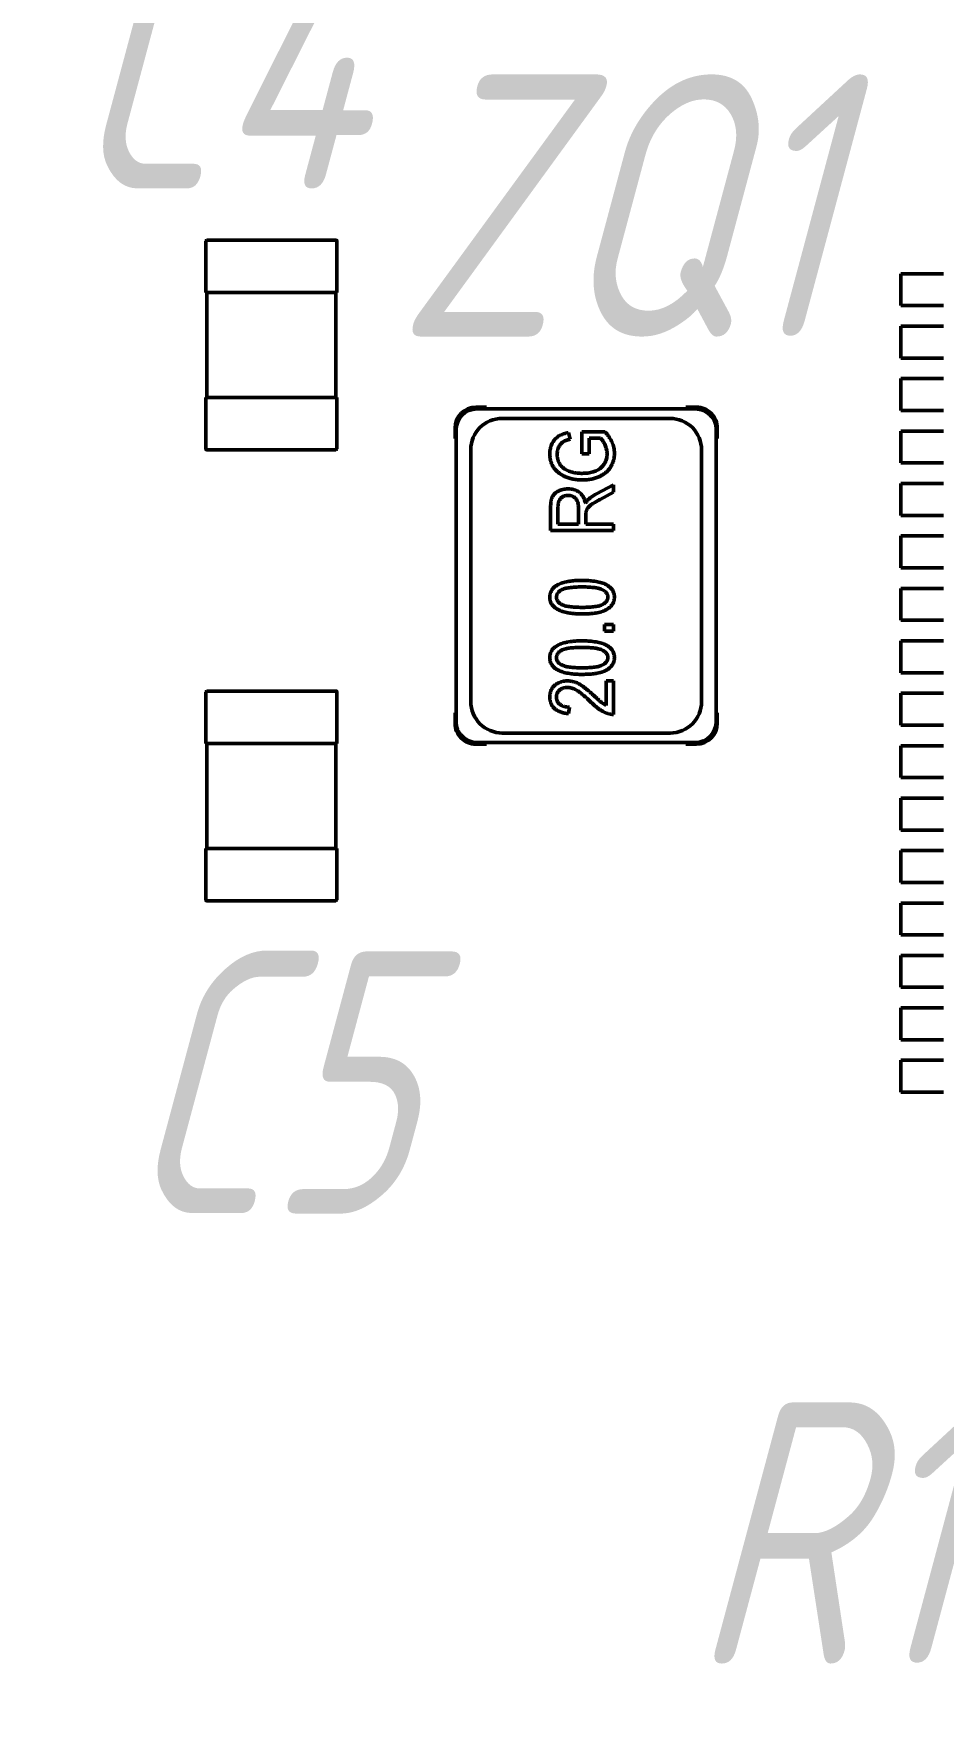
# Model space of a CAD drawing. Header units: millimetres. Extents: x 3004 to 446186229, y 1206 to 1506.
# Drawn here: x 3087.39 to 3096.06, y 1437.61 to 1453.54 of the extents above; entities that cross this region are included whole.
import ezdxf

# ---------------------------------------------------------------- set-up
doc = ezdxf.new("R2010")
doc.units = ezdxf.units.MM
doc.layers.add('Tonk', color=7, linetype='Continuous', lineweight=25)
doc.layers.add('Видимый контур (ГОСТ)', color=7, linetype='Continuous', lineweight=50)
doc.styles.get("Standard").update_dxf_attribs({"font": '', "width": 0.8, "oblique": 15})
doc.styles.get('Standard').set_extended_font_data('GOST type B')
doc.dimstyles.new('ISO-25', dxfattribs={"dimtxt": 2.5, "dimasz": 2.5, "dimexe": 1.25, "dimexo": 0, "dimtad": 1, "dimtxsty": 'Standard', "dimcen": 2.5, "dimadec": 0, "dimazin": 0, "dimtfac": 1, "dimtmove": 0, "dimatfit": 3, "dimfxl": 1, "dimarcsym": 0})

# ---------------------------------------------------------------- blocks, each defined once
blk = doc.blocks.new('*D36')
at = {"layer": 'Tonk', "color": 0, "lineweight": -2, "transparency": 16777216}
for p, q in [((3076.652, 1460.531), (3054.888, 1460.531)), ((3056.138, 1458.031), (3056.138, 1409.327)), ((3094.488, 1406.827), (3054.888, 1406.827))]:
    blk.add_line(p, q, dxfattribs=at)
at = {"layer": 'Tonk', "color": 0, "transparency": 16777216}
for points in [[(3055.721, 1458.031), (3056.555, 1458.031), (3056.138, 1460.531)], [(3055.721, 1409.327), (3056.555, 1409.327), (3056.138, 1406.827)]]:
    blk.add_solid(points, dxfattribs=at)
at = {"layer": 'Tonk', "color": 0, "transparency": 16777216, "insert": (3054.263, 1433.679), "char_height": 2.5, "attachment_point": 5, "rotation": 90}
blk.add_mtext('57*', dxfattribs=at)

msp = doc.modelspace()

# ---------------------------------------------------------------- linework, layer by layer
at = {"layer": 'Видимый контур (ГОСТ)'}
for p, q in [((3089.03195, 1451.06894), (3089.03195, 1451.55894)), ((3089.04195, 1451.56894), (3090.27195, 1451.56894)), ((3090.28195, 1451.55894), (3090.28195, 1451.06894)), ((3095.65695, 1450.94394), (3095.65695, 1451.24794)), ((3095.65695, 1451.24794), (3095.78395, 1451.24794)), ((3095.78395, 1451.24794), (3096.01395, 1451.24794)), ((3096.01395, 1451.24794), (3096.06312, 1451.24794)), ((3089.03195, 1451.06894), (3089.04195, 1451.06894)), ((3089.04195, 1451.06894), (3090.27195, 1451.06894)), ((3089.04195, 1451.06894), (3089.04195, 1450.06894)), ((3090.27195, 1451.06894), (3090.28195, 1451.06894)), ((3090.27195, 1451.06894), (3090.27195, 1450.06894)), ((3095.78395, 1450.94394), (3095.65695, 1450.94394)), ((3096.01395, 1450.94394), (3095.78395, 1450.94394)), ((3096.06312, 1450.94394), (3096.01395, 1450.94394)), ((3095.65695, 1450.44394), (3095.65695, 1450.74794)), ((3095.65695, 1450.74794), (3095.78395, 1450.74794)), ((3095.78395, 1450.74794), (3096.01395, 1450.74794)), ((3096.01395, 1450.74794), (3096.06312, 1450.74794)), ((3095.78395, 1450.44394), (3095.65695, 1450.44394)), ((3096.01395, 1450.44394), (3095.78395, 1450.44394)), ((3096.06312, 1450.44394), (3096.01395, 1450.44394)), ((3095.65695, 1449.94394), (3095.65695, 1450.24794)), ((3095.65695, 1450.24794), (3095.78395, 1450.24794)), ((3095.78395, 1450.24794), (3096.01395, 1450.24794)), ((3096.01395, 1450.24794), (3096.06312, 1450.24794)), ((3089.03195, 1450.06894), (3089.03195, 1449.57894)), ((3089.03195, 1450.06894), (3089.04195, 1450.06894)), ((3089.04195, 1450.06894), (3090.27195, 1450.06894)), ((3090.27195, 1450.06894), (3090.28195, 1450.06894)), ((3090.28195, 1449.57894), (3090.28195, 1450.06894)), ((3091.70695, 1449.9759), (3091.60695, 1449.9759)), ((3091.61695, 1449.95894), (3093.69695, 1449.95894)), ((3091.70695, 1449.95894), (3091.70695, 1449.9759)), ((3093.70695, 1449.9759), (3093.60695, 1449.9759)), ((3093.60695, 1449.9759), (3093.60695, 1449.95894)), ((3095.78395, 1449.94394), (3095.65695, 1449.94394)), ((3096.01395, 1449.94394), (3095.78395, 1449.94394)), ((3096.06312, 1449.94394), (3096.01395, 1449.94394)), ((3091.40695, 1449.7759), (3091.40695, 1449.6759)), ((3091.41695, 1446.97894), (3091.41695, 1449.75894)), ((3091.85695, 1449.86894), (3093.45695, 1449.86894)), ((3093.89695, 1449.75894), (3093.89695, 1446.97894)), ((3093.90695, 1449.6759), (3093.90695, 1449.7759)), ((3091.40695, 1449.6759), (3091.41695, 1449.6759)), ((3092.48979, 1449.73448), (3092.50537, 1449.67214)), ((3092.61446, 1449.74227), (3092.83423, 1449.74227)), ((3092.61446, 1449.53188), (3092.61446, 1449.74227)), ((3092.68459, 1449.67994), (3092.68459, 1449.53188)), ((3092.79466, 1449.67994), (3092.68459, 1449.67994)), ((3093.89695, 1449.6759), (3093.90695, 1449.6759)), ((3095.65695, 1449.44394), (3095.65695, 1449.74794)), ((3095.65695, 1449.74794), (3095.78395, 1449.74794)), ((3095.78395, 1449.74794), (3096.01395, 1449.74794)), ((3096.01395, 1449.74794), (3096.06312, 1449.74794)), ((3089.04195, 1449.56894), (3090.27195, 1449.56894)), ((3091.55695, 1447.16894), (3091.55695, 1449.56894)), ((3092.68459, 1449.53188), (3092.61446, 1449.53188)), ((3093.75695, 1449.56894), (3093.75695, 1447.16894)), ((3095.78395, 1449.44394), (3095.65695, 1449.44394)), ((3096.01395, 1449.44394), (3095.78395, 1449.44394)), ((3096.06312, 1449.44394), (3096.01395, 1449.44394)), ((3092.75435, 1449.148), (3092.91836, 1449.23578)), ((3092.91836, 1449.16492), (3092.79003, 1449.09564)), ((3092.91836, 1449.23578), (3092.91836, 1449.16492)), ((3095.65695, 1448.94394), (3095.65695, 1449.24794)), ((3095.65695, 1449.24794), (3095.78395, 1449.24794)), ((3095.78395, 1449.24794), (3096.01395, 1449.24794)), ((3096.01395, 1449.24794), (3096.06312, 1449.24794)), ((3092.31836, 1448.79942), (3092.31836, 1449.01979)), ((3092.38849, 1449.02417), (3092.38849, 1448.86175)), ((3092.58329, 1448.86175), (3092.58329, 1449.00798)), ((3092.38849, 1448.86175), (3092.58329, 1448.86175)), ((3092.65342, 1448.94126), (3092.65342, 1448.86175)), ((3092.65342, 1448.86175), (3092.91836, 1448.86175)), ((3092.91836, 1448.86175), (3092.91836, 1448.79942)), ((3095.78395, 1448.94394), (3095.65695, 1448.94394)), ((3096.01395, 1448.94394), (3095.78395, 1448.94394)), ((3096.06312, 1448.94394), (3096.01395, 1448.94394)), ((3092.91836, 1448.79942), (3092.31836, 1448.79942)), ((3095.65695, 1448.44394), (3095.65695, 1448.74794)), ((3095.65695, 1448.74794), (3095.78395, 1448.74794)), ((3095.78395, 1448.74794), (3096.01395, 1448.74794)), ((3096.01395, 1448.74794), (3096.06312, 1448.74794)), ((3095.78395, 1448.44394), (3095.65695, 1448.44394)), ((3096.01395, 1448.44394), (3095.78395, 1448.44394)), ((3096.06312, 1448.44394), (3096.01395, 1448.44394)), ((3095.65695, 1447.94394), (3095.65695, 1448.24794)), ((3095.65695, 1448.24794), (3095.78395, 1448.24794)), ((3095.78395, 1448.24794), (3096.01395, 1448.24794)), ((3096.01395, 1448.24794), (3096.06312, 1448.24794)), ((3092.83264, 1447.90331), (3092.91836, 1447.90331)), ((3092.83264, 1447.84097), (3092.83264, 1447.90331)), ((3092.91836, 1447.90331), (3092.91836, 1447.84097)), ((3095.78395, 1447.94394), (3095.65695, 1447.94394)), ((3096.01395, 1447.94394), (3095.78395, 1447.94394)), ((3096.06312, 1447.94394), (3096.01395, 1447.94394)), ((3092.91836, 1447.84097), (3092.83264, 1447.84097)), ((3095.65695, 1447.44394), (3095.65695, 1447.74794)), ((3095.65695, 1447.74794), (3095.78395, 1447.74794)), ((3095.78395, 1447.74794), (3096.01395, 1447.74794)), ((3096.01395, 1447.74794), (3096.06312, 1447.74794)), ((3095.78395, 1447.44394), (3095.65695, 1447.44394)), ((3096.01395, 1447.44394), (3095.78395, 1447.44394)), ((3096.06312, 1447.44394), (3096.01395, 1447.44394)), ((3089.03195, 1447.25894), (3089.03195, 1446.76894)), ((3090.27195, 1447.26894), (3089.04195, 1447.26894)), ((3090.28195, 1446.76894), (3090.28195, 1447.25894)), ((3092.84823, 1447.13188), (3092.84823, 1447.36565)), ((3092.84823, 1447.36565), (3092.91836, 1447.36565)), ((3092.91836, 1447.36565), (3092.91836, 1447.04617)), ((3095.65695, 1446.94394), (3095.65695, 1447.24794)), ((3095.65695, 1447.24794), (3095.78395, 1447.24794)), ((3095.78395, 1447.24794), (3096.01395, 1447.24794)), ((3096.01395, 1447.24794), (3096.06312, 1447.24794)), ((3091.41695, 1447.06197), (3091.40695, 1447.06197)), ((3091.40695, 1447.06197), (3091.40695, 1446.96197)), ((3092.49758, 1447.1163), (3092.48979, 1447.05396)), ((3093.90695, 1447.06197), (3093.89699, 1447.06197)), ((3093.90695, 1446.96197), (3093.90695, 1447.06197)), ((3095.78395, 1446.94394), (3095.65695, 1446.94394)), ((3096.01395, 1446.94394), (3095.78395, 1446.94394)), ((3096.06312, 1446.94394), (3096.01395, 1446.94394)), ((3089.04195, 1446.76894), (3089.03195, 1446.76894)), ((3089.04195, 1445.76894), (3089.04195, 1446.76894)), ((3090.27195, 1446.76894), (3089.04195, 1446.76894)), ((3090.27195, 1445.76894), (3090.27195, 1446.76894)), ((3090.28195, 1446.76894), (3090.27195, 1446.76894)), ((3091.60695, 1446.76197), (3091.70695, 1446.76197)), ((3093.69695, 1446.77894), (3091.61695, 1446.77894)), ((3091.70695, 1446.76197), (3091.70695, 1446.77894)), ((3093.45695, 1446.86894), (3091.85695, 1446.86894)), ((3093.60695, 1446.77894), (3093.60695, 1446.76197)), ((3093.60695, 1446.76197), (3093.70695, 1446.76197)), ((3095.65695, 1446.44394), (3095.65695, 1446.74794)), ((3095.65695, 1446.74794), (3095.78395, 1446.74794)), ((3095.78395, 1446.74794), (3096.01395, 1446.74794)), ((3096.01395, 1446.74794), (3096.06312, 1446.74794)), ((3095.78395, 1446.44394), (3095.65695, 1446.44394)), ((3096.01395, 1446.44394), (3095.78395, 1446.44394)), ((3096.06312, 1446.44394), (3096.01395, 1446.44394)), ((3095.65695, 1445.94394), (3095.65695, 1446.24794)), ((3095.65695, 1446.24794), (3095.78395, 1446.24794)), ((3095.78395, 1446.24794), (3096.01395, 1446.24794)), ((3096.01395, 1446.24794), (3096.06312, 1446.24794)), ((3095.78395, 1445.94394), (3095.65695, 1445.94394)), ((3096.01395, 1445.94394), (3095.78395, 1445.94394)), ((3096.06312, 1445.94394), (3096.01395, 1445.94394)), ((3089.04195, 1445.76894), (3089.03195, 1445.76894)), ((3089.03195, 1445.27894), (3089.03195, 1445.76894)), ((3090.27195, 1445.76894), (3089.04195, 1445.76894)), ((3090.28195, 1445.76894), (3090.27195, 1445.76894)), ((3090.28195, 1445.76894), (3090.28195, 1445.27894)), ((3095.65695, 1445.44394), (3095.65695, 1445.74794)), ((3095.65695, 1445.74794), (3095.78395, 1445.74794)), ((3095.78395, 1445.74794), (3096.01395, 1445.74794)), ((3096.01395, 1445.74794), (3096.06312, 1445.74794)), ((3095.78395, 1445.44394), (3095.65695, 1445.44394)), ((3096.01395, 1445.44394), (3095.78395, 1445.44394)), ((3096.06312, 1445.44394), (3096.01395, 1445.44394)), ((3090.27195, 1445.26894), (3089.04195, 1445.26894)), ((3095.65695, 1444.94394), (3095.65695, 1445.24794)), ((3095.65695, 1445.24794), (3095.78395, 1445.24794)), ((3095.78395, 1445.24794), (3096.01395, 1445.24794)), ((3096.01395, 1445.24794), (3096.06312, 1445.24794)), ((3095.78395, 1444.94394), (3095.65695, 1444.94394)), ((3096.01395, 1444.94394), (3095.78395, 1444.94394)), ((3096.06312, 1444.94394), (3096.01395, 1444.94394)), ((3095.65695, 1444.44394), (3095.65695, 1444.74794)), ((3095.65695, 1444.74794), (3095.78395, 1444.74794)), ((3095.78395, 1444.74794), (3096.01395, 1444.74794)), ((3096.01395, 1444.74794), (3096.06312, 1444.74794)), ((3095.78395, 1444.44394), (3095.65695, 1444.44394)), ((3096.01395, 1444.44394), (3095.78395, 1444.44394)), ((3096.06312, 1444.44394), (3096.01395, 1444.44394)), ((3095.65695, 1443.94394), (3095.65695, 1444.24794)), ((3095.65695, 1444.24794), (3095.78395, 1444.24794)), ((3095.78395, 1444.24794), (3096.01395, 1444.24794)), ((3096.01395, 1444.24794), (3096.06312, 1444.24794)), ((3095.78395, 1443.94394), (3095.65695, 1443.94394)), ((3096.01395, 1443.94394), (3095.78395, 1443.94394)), ((3096.06312, 1443.94394), (3096.01395, 1443.94394)), ((3095.65695, 1443.44394), (3095.65695, 1443.74794)), ((3095.65695, 1443.74794), (3095.78395, 1443.74794)), ((3095.78395, 1443.74794), (3096.01395, 1443.74794)), ((3096.01395, 1443.74794), (3096.06312, 1443.74794)), ((3095.78395, 1443.44394), (3095.65695, 1443.44394)), ((3096.01395, 1443.44394), (3095.78395, 1443.44394)), ((3096.06312, 1443.44394), (3096.01395, 1443.44394))]:
    msp.add_line(p, q, dxfattribs=at)
for centre, radius, start, end in [((3089.04195, 1451.55894), 0.01, 90.000001, 180), ((3090.27195, 1451.55894), 0.01, 0, 90.000001), ((3091.60695, 1449.7759), 0.2, 90.000003, 180.000002), ((3091.61695, 1449.75894), 0.2, 90.000003, 180.000002), ((3093.69695, 1449.75894), 0.2, 0.000002, 90.000003), ((3093.70695, 1449.7759), 0.2, 0.000002, 90.000003), ((3091.85695, 1449.56894), 0.3, 90.000003, 180.000002), ((3093.45695, 1449.56894), 0.3, 0.000002, 90.000003), ((3089.04195, 1449.57894), 0.01, 180, 270.000001), ((3090.27195, 1449.57894), 0.01, 270.000001, 0), ((3089.04195, 1447.25894), 0.01, 90.000003, 180.000002), ((3090.27195, 1447.25894), 0.01, 0.000002, 90.000003), ((3091.85695, 1447.16894), 0.3, 180.000002, 270.000003), ((3093.45695, 1447.16894), 0.3, 270.000003, 0.000002), ((3091.60695, 1446.96197), 0.2, 180.000002, 270.000003), ((3091.61695, 1446.97894), 0.2, 180.000002, 270.000003), ((3093.69695, 1446.97894), 0.2, 270.000003, 0.000002), ((3093.70695, 1446.96197), 0.2, 270.000003, 0.000002), ((3089.04195, 1445.27894), 0.01, 180.000002, 270.000003), ((3090.27195, 1445.27894), 0.01, 270.000003, 0.000002)]:
    msp.add_arc(centre, radius, start, end, dxfattribs=at)
for points, knots in [([(3092.31056, 1449.53188), (3092.31075, 1449.54071), (3092.31112, 1449.55788), (3092.31526, 1449.58274), (3092.32124, 1449.60606), (3092.3303, 1449.62751), (3092.34148, 1449.64719), (3092.35492, 1449.66501), (3092.37035, 1449.68107), (3092.38495, 1449.69291), (3092.39779, 1449.70146), (3092.40846, 1449.70739), (3092.41989, 1449.71302), (3092.43225, 1449.7181), (3092.44541, 1449.72284), (3092.45941, 1449.72724), (3092.4743, 1449.73111), (3092.48454, 1449.73334), (3092.48979, 1449.73448)], [0, 0, 0, 0, 0.08883478, 0.17287527, 0.25332484, 0.3308667, 0.40669776, 0.48088004, 0.55520984, 0.63050975, 0.66975336, 0.71058625, 0.75338286, 0.79811493, 0.84507218, 0.89435107, 0.94592977, 1, 1, 1, 1]), ([(3092.50537, 1449.67214), (3092.4977, 1449.67011), (3092.48327, 1449.6663), (3092.46341, 1449.65905), (3092.44645, 1449.65133), (3092.43239, 1449.64234), (3092.42058, 1449.63218), (3092.41047, 1449.62065), (3092.40165, 1449.60771), (3092.39408, 1449.5935), (3092.38817, 1449.57797), (3092.38375, 1449.56151), (3092.38116, 1449.54406), (3092.38085, 1449.53214), (3092.38069, 1449.52604)], [0, 0, 0, 0, 0.11276379, 0.21229659, 0.30035973, 0.37722589, 0.44886058, 0.52125426, 0.5947536, 0.67119584, 0.74978145, 0.8304411, 0.91331001, 1, 1, 1, 1]), ([(3092.85602, 1449.53225), (3092.85581, 1449.53892), (3092.85538, 1449.55246), (3092.85181, 1449.57284), (3092.84601, 1449.5934), (3092.83819, 1449.61374), (3092.82884, 1449.63313), (3092.81855, 1449.6509), (3092.80725, 1449.6665), (3092.79877, 1449.67555), (3092.79466, 1449.67994)], [0, 0, 0, 0, 0.12227032, 0.24832553, 0.37819187, 0.51368029, 0.64752884, 0.77265077, 0.88983181, 1, 1, 1, 1]), ([(3092.83423, 1449.74227), (3092.84151, 1449.73427), (3092.85576, 1449.71861), (3092.87436, 1449.69365), (3092.89033, 1449.66844), (3092.90334, 1449.64271), (3092.9135, 1449.61657), (3092.92089, 1449.59009), (3092.92528, 1449.56316), (3092.92586, 1449.54509), (3092.92615, 1449.53602)], [0, 0, 0, 0, 0.14015393, 0.27430364, 0.4028959, 0.52664824, 0.64739988, 0.76584206, 0.88251504, 1, 1, 1, 1]), ([(3092.62116, 1449.28253), (3092.61316, 1449.28261), (3092.59743, 1449.28277), (3092.57423, 1449.2844), (3092.55184, 1449.28706), (3092.53019, 1449.29076), (3092.50928, 1449.29524), (3092.48925, 1449.3012), (3092.46997, 1449.308), (3092.45154, 1449.31573), (3092.43412, 1449.32439), (3092.41781, 1449.33375), (3092.40267, 1449.34373), (3092.38869, 1449.35437), (3092.37591, 1449.36567), (3092.3643, 1449.37763), (3092.35386, 1449.39021), (3092.34475, 1449.40355), (3092.33666, 1449.41746), (3092.32975, 1449.43203), (3092.32369, 1449.44711), (3092.31903, 1449.46292), (3092.31519, 1449.47925), (3092.31259, 1449.49627), (3092.31077, 1449.51386), (3092.31063, 1449.52583), (3092.31056, 1449.53188)], [0, 0, 0, 0, 0.05346307, 0.10513634, 0.15541669, 0.20412708, 0.25192126, 0.29828619, 0.34376942, 0.38851834, 0.43183781, 0.47377127, 0.51410741, 0.55301753, 0.5910754, 0.62810874, 0.66434326, 0.70024303, 0.73598454, 0.77178574, 0.80796231, 0.84452852, 0.88184703, 0.9200314, 0.95955723, 1, 1, 1, 1]), ([(3092.38069, 1449.52604), (3092.38075, 1449.52157), (3092.38087, 1449.51278), (3092.38211, 1449.49984), (3092.38421, 1449.48737), (3092.38698, 1449.47536), (3092.3905, 1449.46377), (3092.39501, 1449.45276), (3092.40031, 1449.44221), (3092.40625, 1449.43206), (3092.4131, 1449.42238), (3092.42094, 1449.41326), (3092.42961, 1449.40455), (3092.43926, 1449.39647), (3092.44965, 1449.3887), (3092.461, 1449.38157), (3092.47323, 1449.37483), (3092.48633, 1449.36868), (3092.50024, 1449.36303), (3092.51495, 1449.35822), (3092.53038, 1449.35405), (3092.54656, 1449.35062), (3092.56353, 1449.34817), (3092.58122, 1449.34614), (3092.59967, 1449.34509), (3092.61223, 1449.34494), (3092.6186, 1449.34487)], [0, 0, 0, 0, 0.03969488, 0.07810187, 0.1154037, 0.15206692, 0.1875524, 0.22298835, 0.25767272, 0.2924414, 0.3273725, 0.36293857, 0.39915901, 0.43652532, 0.474691, 0.51442029, 0.55558918, 0.59867321, 0.64301787, 0.68898916, 0.73606664, 0.7850952, 0.83580545, 0.88842855, 0.9433553, 1, 1, 1, 1]), ([(3092.6186, 1449.34487), (3092.62818, 1449.34503), (3092.64677, 1449.34534), (3092.67374, 1449.34782), (3092.69892, 1449.35173), (3092.72221, 1449.35745), (3092.7437, 1449.36471), (3092.76327, 1449.37376), (3092.78106, 1449.38432), (3092.79684, 1449.3966), (3092.81073, 1449.41014), (3092.82282, 1449.42469), (3092.83324, 1449.44011), (3092.84146, 1449.45671), (3092.84814, 1449.47417), (3092.85274, 1449.49268), (3092.85542, 1449.51216), (3092.85582, 1449.52546), (3092.85602, 1449.53225)], [0, 0, 0, 0, 0.0840315, 0.16300886, 0.23726094, 0.30726746, 0.37311066, 0.4358517, 0.49603509, 0.55412684, 0.61075668, 0.66585022, 0.71974667, 0.77354549, 0.82794839, 0.88336632, 0.94049501, 1, 1, 1, 1]), ([(3092.92615, 1449.53602), (3092.92601, 1449.53005), (3092.92573, 1449.51822), (3092.92421, 1449.50071), (3092.92133, 1449.48368), (3092.91753, 1449.46713), (3092.9123, 1449.45115), (3092.90628, 1449.43559), (3092.89891, 1449.42061), (3092.89051, 1449.40614), (3092.88115, 1449.3922), (3092.87064, 1449.37902), (3092.85904, 1449.3666), (3092.84646, 1449.3549), (3092.83294, 1449.34386), (3092.81821, 1449.33383), (3092.80266, 1449.32424), (3092.78596, 1449.31568), (3092.7684, 1449.30783), (3092.74993, 1449.30104), (3092.73056, 1449.29533), (3092.71038, 1449.29051), (3092.68924, 1449.28712), (3092.66732, 1449.28437), (3092.64452, 1449.28278), (3092.62903, 1449.28262), (3092.62116, 1449.28253)], [0, 0, 0, 0, 0.04015707, 0.07963176, 0.11809748, 0.15624212, 0.1938009, 0.23106481, 0.2684286, 0.30598441, 0.34354319, 0.3812357, 0.41929132, 0.45773281, 0.49674786, 0.53658345, 0.57750723, 0.61963547, 0.66265835, 0.70688413, 0.7518893, 0.79844452, 0.8463359, 0.89584511, 0.94702297, 1, 1, 1, 1]), ([(3092.31836, 1449.01979), (3092.31839, 1449.02535), (3092.31845, 1449.03612), (3092.31935, 1449.05171), (3092.32063, 1449.06617), (3092.32249, 1449.07953), (3092.32467, 1449.09177), (3092.32769, 1449.10284), (3092.33097, 1449.11284), (3092.3364, 1449.12461), (3092.34497, 1449.13793), (3092.35778, 1449.15242), (3092.37369, 1449.16506), (3092.39195, 1449.17633), (3092.41246, 1449.18557), (3092.43483, 1449.19212), (3092.45876, 1449.19607), (3092.47524, 1449.19657), (3092.4837, 1449.19682)], [0, 0, 0, 0, 0.05985224, 0.11585018, 0.1680547, 0.21611804, 0.26101188, 0.30170054, 0.33955139, 0.37414941, 0.44092174, 0.50930361, 0.58134765, 0.65881593, 0.73976181, 0.82269073, 0.90901215, 1, 1, 1, 1]), ([(3092.48406, 1449.13448), (3092.48045, 1449.13437), (3092.4734, 1449.13415), (3092.46307, 1449.13297), (3092.45336, 1449.13079), (3092.44424, 1449.1277), (3092.43571, 1449.12385), (3092.42778, 1449.11902), (3092.42053, 1449.11328), (3092.41377, 1449.10682), (3092.40772, 1449.09947), (3092.40268, 1449.09112), (3092.39822, 1449.08201), (3092.39462, 1449.07205), (3092.39179, 1449.06125), (3092.38992, 1449.04963), (3092.38864, 1449.03719), (3092.38854, 1449.0286), (3092.38849, 1449.02417)], [0, 0, 0, 0, 0.06530908, 0.12732176, 0.18743348, 0.24469276, 0.30111533, 0.35605646, 0.41192869, 0.46792102, 0.5247091, 0.58329968, 0.64362558, 0.70763395, 0.77431108, 0.84493352, 0.92006513, 1, 1, 1, 1]), ([(3092.4837, 1449.19682), (3092.4893, 1449.19669), (3092.50025, 1449.19643), (3092.51629, 1449.19487), (3092.53155, 1449.19211), (3092.54592, 1449.18802), (3092.55956, 1449.18311), (3092.57228, 1449.1768), (3092.58425, 1449.16952), (3092.59539, 1449.16107), (3092.60561, 1449.15155), (3092.61497, 1449.14106), (3092.62308, 1449.12936), (3092.63043, 1449.11681), (3092.63678, 1449.1032), (3092.64213, 1449.08858), (3092.64637, 1449.07292), (3092.64846, 1449.06209), (3092.64953, 1449.05656)], [0, 0, 0, 0, 0.07011728, 0.13696096, 0.20149682, 0.26371178, 0.3237954, 0.38261049, 0.44095686, 0.4989442, 0.55714899, 0.61542462, 0.67445194, 0.73497805, 0.79721787, 0.86211627, 0.92949586, 1, 1, 1, 1]), ([(3092.58329, 1449.00798), (3092.58314, 1449.01549), (3092.58287, 1449.02957), (3092.58106, 1449.04927), (3092.57772, 1449.0661), (3092.57301, 1449.08038), (3092.56656, 1449.09248), (3092.55868, 1449.10303), (3092.54934, 1449.11247), (3092.53837, 1449.12025), (3092.52626, 1449.12672), (3092.51299, 1449.13111), (3092.49885, 1449.1341), (3092.48907, 1449.13435), (3092.48406, 1449.13448)], [0, 0, 0, 0, 0.12273717, 0.23002144, 0.32274344, 0.40263751, 0.47471999, 0.54580433, 0.61707399, 0.69068954, 0.7648407, 0.84054112, 0.91830728, 1, 1, 1, 1]), ([(3092.67753, 1449.09576), (3092.6834, 1449.10063), (3092.6952, 1449.1104), (3092.71403, 1449.12381), (3092.73362, 1449.13665), (3092.7474, 1449.14419), (3092.75435, 1449.148)], [0, 0, 0, 0, 0.2455633, 0.49388794, 0.74461278, 1, 1, 1, 1]), ([(3092.64953, 1449.05656), (3092.65176, 1449.06066), (3092.65602, 1449.06847), (3092.66327, 1449.0789), (3092.66998, 1449.08822), (3092.67511, 1449.09334), (3092.67753, 1449.09576)], [0, 0, 0, 0, 0.28978266, 0.55093082, 0.78809033, 1, 1, 1, 1]), ([(3092.79003, 1449.09564), (3092.78401, 1449.09241), (3092.7725, 1449.08624), (3092.75616, 1449.07708), (3092.74141, 1449.06858), (3092.72833, 1449.06067), (3092.71677, 1449.05356), (3092.70708, 1449.0468), (3092.69881, 1449.0409), (3092.69029, 1449.0338), (3092.68177, 1449.02519), (3092.67295, 1449.01531), (3092.66618, 1449.00536), (3092.66101, 1448.99524), (3092.6576, 1448.98411), (3092.65505, 1448.97156), (3092.65367, 1448.95704), (3092.65351, 1448.94674), (3092.65342, 1448.94126)], [0, 0, 0, 0, 0.09271838, 0.17734813, 0.25438797, 0.32385684, 0.38502063, 0.43852418, 0.48427002, 0.5230091, 0.58886903, 0.64864656, 0.70260515, 0.75189834, 0.80226733, 0.86019994, 0.92556687, 1, 1, 1, 1]), ([(3092.37388, 1448.27515), (3092.38066, 1448.27911), (3092.39476, 1448.28736), (3092.41839, 1448.29719), (3092.44479, 1448.30557), (3092.47409, 1448.31226), (3092.50618, 1448.31757), (3092.54109, 1448.32142), (3092.57888, 1448.32374), (3092.60504, 1448.32397), (3092.6186, 1448.32409)], [0, 0, 0, 0, 0.09322199, 0.19386497, 0.30317333, 0.42197515, 0.55051863, 0.68924775, 0.83896639, 1, 1, 1, 1]), ([(3092.6186, 1448.32409), (3092.63078, 1448.32399), (3092.65442, 1448.3238), (3092.68874, 1448.3218), (3092.72084, 1448.3187), (3092.75067, 1448.31435), (3092.77827, 1448.30885), (3092.80356, 1448.30188), (3092.82667, 1448.29384), (3092.84746, 1448.28433), (3092.86595, 1448.27365), (3092.88208, 1448.26174), (3092.89563, 1448.24842), (3092.9069, 1448.23401), (3092.91547, 1448.21817), (3092.92177, 1448.20123), (3092.92549, 1448.18298), (3092.92592, 1448.17042), (3092.92615, 1448.16399)], [0, 0, 0, 0, 0.09461484, 0.18368346, 0.2670219, 0.34510955, 0.41783742, 0.48554211, 0.54877524, 0.60775629, 0.66286849, 0.71445799, 0.76306932, 0.81005906, 0.85606399, 0.90245742, 0.95007674, 1, 1, 1, 1]), ([(3092.31056, 1448.16472), (3092.31073, 1448.17041), (3092.31105, 1448.18161), (3092.31426, 1448.19787), (3092.31905, 1448.21328), (3092.32611, 1448.22763), (3092.3351, 1448.24108), (3092.34616, 1448.25346), (3092.35906, 1448.2651), (3092.36884, 1448.27173), (3092.37388, 1448.27515)], [0, 0, 0, 0, 0.1280699, 0.25166542, 0.37152996, 0.49039173, 0.61020408, 0.73443907, 0.86314889, 1, 1, 1, 1]), ([(3092.6186, 1448.00461), (3092.60634, 1448.00471), (3092.58254, 1448.0049), (3092.54801, 1448.00689), (3092.51576, 1448.01002), (3092.48582, 1448.01428), (3092.45818, 1448.02004), (3092.43279, 1448.02687), (3092.40971, 1448.03515), (3092.38892, 1448.04458), (3092.3705, 1448.05528), (3092.35451, 1448.06729), (3092.34083, 1448.08044), (3092.32972, 1448.09498), (3092.32111, 1448.11071), (3092.31495, 1448.12766), (3092.31123, 1448.1458), (3092.31079, 1448.15833), (3092.31056, 1448.16472)], [0, 0, 0, 0, 0.09513607, 0.18473136, 0.26828756, 0.34659719, 0.41930503, 0.4872357, 0.55050217, 0.60941548, 0.6641925, 0.7154709, 0.76425166, 0.81099576, 0.85694786, 0.90288377, 0.95044841, 1, 1, 1, 1]), ([(3092.61836, 1448.26175), (3092.60667, 1448.26164), (3092.58426, 1448.26143), (3092.55217, 1448.26031), (3092.52309, 1448.25812), (3092.49704, 1448.25516), (3092.47398, 1448.25132), (3092.45391, 1448.24671), (3092.43691, 1448.24103), (3092.42267, 1448.23456), (3092.41094, 1448.22711), (3092.4007, 1448.21956), (3092.39223, 1448.21116), (3092.38524, 1448.20237), (3092.37959, 1448.19315), (3092.37568, 1448.18327), (3092.37329, 1448.17287), (3092.37303, 1448.16574), (3092.3729, 1448.16216)], [0, 0, 0, 0, 0.12037607, 0.23078929, 0.33054121, 0.42058693, 0.50070028, 0.57115254, 0.63247616, 0.68501773, 0.73175518, 0.77530444, 0.81579212, 0.8541714, 0.89072554, 0.92673567, 0.96313658, 1, 1, 1, 1]), ([(3092.86381, 1448.16581), (3092.8637, 1448.16916), (3092.86347, 1448.17582), (3092.86083, 1448.18552), (3092.857, 1448.19487), (3092.8513, 1448.20368), (3092.8441, 1448.21203), (3092.83532, 1448.22), (3092.82504, 1448.22754), (3092.81304, 1448.23473), (3092.79874, 1448.24132), (3092.78159, 1448.24675), (3092.76157, 1448.25148), (3092.7386, 1448.2551), (3092.71273, 1448.25815), (3092.68389, 1448.2603), (3092.65209, 1448.26143), (3092.62992, 1448.26164), (3092.61836, 1448.26175)], [0, 0, 0, 0, 0.03476247, 0.06921762, 0.10408279, 0.13962334, 0.17800764, 0.21870662, 0.26284848, 0.31063262, 0.36417014, 0.42647577, 0.497749, 0.57830921, 0.66856438, 0.76905711, 0.87948948, 1, 1, 1, 1]), ([(3092.61836, 1448.06695), (3092.63005, 1448.06706), (3092.65242, 1448.06727), (3092.68446, 1448.0684), (3092.71346, 1448.07057), (3092.73947, 1448.07355), (3092.76249, 1448.07738), (3092.78256, 1448.082), (3092.79957, 1448.08766), (3092.81382, 1448.09419), (3092.82565, 1448.10154), (3092.83585, 1448.10919), (3092.84448, 1448.11737), (3092.8515, 1448.12611), (3092.85709, 1448.13529), (3092.86102, 1448.14503), (3092.86343, 1448.15526), (3092.86368, 1448.16227), (3092.86381, 1448.16581)], [0, 0, 0, 0, 0.12066752, 0.23092941, 0.33092285, 0.42077047, 0.50107779, 0.57170062, 0.63317272, 0.68584149, 0.73304851, 0.7767032, 0.81729756, 0.85544218, 0.89208481, 0.9277935, 0.96346529, 1, 1, 1, 1]), ([(3092.92615, 1448.16399), (3092.92593, 1448.15825), (3092.9255, 1448.14697), (3092.92232, 1448.13045), (3092.91667, 1448.11484), (3092.90919, 1448.09987), (3092.89921, 1448.08593), (3092.88735, 1448.07261), (3092.87303, 1448.06042), (3092.85675, 1448.04864), (3092.83765, 1448.03813), (3092.81556, 1448.02903), (3092.79034, 1448.02144), (3092.76199, 1448.01534), (3092.73056, 1448.01055), (3092.69602, 1448.00705), (3092.65836, 1448.00502), (3092.6322, 1448.00475), (3092.6186, 1448.00461)], [0, 0, 0, 0, 0.0446212, 0.08773031, 0.13028284, 0.17350286, 0.21748693, 0.26333303, 0.31190873, 0.36352763, 0.41950974, 0.48109459, 0.54912791, 0.62414756, 0.70660252, 0.79644755, 0.89418342, 1, 1, 1, 1]), ([(3092.3729, 1448.16216), (3092.37302, 1448.15881), (3092.37324, 1448.15219), (3092.37585, 1448.14259), (3092.37981, 1448.1334), (3092.38534, 1448.1246), (3092.3925, 1448.11627), (3092.40128, 1448.10846), (3092.41159, 1448.10105), (3092.42357, 1448.09382), (3092.43789, 1448.08729), (3092.45506, 1448.08195), (3092.47507, 1448.07724), (3092.49805, 1448.07341), (3092.52399, 1448.07062), (3092.55282, 1448.06839), (3092.58462, 1448.06727), (3092.60679, 1448.06706), (3092.61836, 1448.06695)], [0, 0, 0, 0, 0.03482064, 0.06892304, 0.10306748, 0.13902593, 0.17687737, 0.21735967, 0.26132521, 0.3091893, 0.36320132, 0.42507724, 0.49646973, 0.57765225, 0.66800981, 0.76867069, 0.87928784, 1, 1, 1, 1]), ([(3092.31056, 1447.58809), (3092.31073, 1447.59379), (3092.31105, 1447.60499), (3092.31426, 1447.62124), (3092.31905, 1447.63666), (3092.32611, 1447.65101), (3092.3351, 1447.66446), (3092.34616, 1447.67684), (3092.35906, 1447.68848), (3092.36884, 1447.69511), (3092.37388, 1447.69852)], [0, 0, 0, 0, 0.1280699, 0.25166542, 0.37152996, 0.49039173, 0.61020408, 0.73443907, 0.86314889, 1, 1, 1, 1]), ([(3092.61836, 1447.68513), (3092.60667, 1447.68502), (3092.58426, 1447.68481), (3092.55217, 1447.68369), (3092.52309, 1447.6815), (3092.49704, 1447.67854), (3092.47398, 1447.6747), (3092.45391, 1447.67008), (3092.43691, 1447.66441), (3092.42267, 1447.65793), (3092.41094, 1447.65049), (3092.4007, 1447.64294), (3092.39223, 1447.63454), (3092.38524, 1447.62575), (3092.37959, 1447.61652), (3092.37568, 1447.60665), (3092.37329, 1447.59624), (3092.37303, 1447.58912), (3092.3729, 1447.58554)], [0, 0, 0, 0, 0.12037607, 0.23078929, 0.33054121, 0.42058693, 0.50070028, 0.57115254, 0.63247616, 0.68501773, 0.73175518, 0.77530444, 0.81579212, 0.8541714, 0.89072554, 0.92673567, 0.96313658, 1, 1, 1, 1]), ([(3092.37388, 1447.69852), (3092.38066, 1447.70249), (3092.39476, 1447.71074), (3092.41839, 1447.72057), (3092.44479, 1447.72895), (3092.47409, 1447.73564), (3092.50618, 1447.74095), (3092.54109, 1447.7448), (3092.57888, 1447.74711), (3092.60504, 1447.74735), (3092.6186, 1447.74747)], [0, 0, 0, 0, 0.09322199, 0.19386497, 0.30317333, 0.42197515, 0.55051863, 0.68924775, 0.83896639, 1, 1, 1, 1]), ([(3092.86381, 1447.58919), (3092.8637, 1447.59253), (3092.86347, 1447.5992), (3092.86083, 1447.6089), (3092.857, 1447.61824), (3092.8513, 1447.62706), (3092.8441, 1447.63541), (3092.83532, 1447.64338), (3092.82504, 1447.65092), (3092.81304, 1447.6581), (3092.79874, 1447.6647), (3092.78159, 1447.67013), (3092.76157, 1447.67486), (3092.7386, 1447.67848), (3092.71273, 1447.68152), (3092.68389, 1447.68367), (3092.65209, 1447.68481), (3092.62992, 1447.68502), (3092.61836, 1447.68513)], [0, 0, 0, 0, 0.03476247, 0.06921762, 0.10408279, 0.13962334, 0.17800764, 0.21870662, 0.26284848, 0.31063262, 0.36417014, 0.42647577, 0.497749, 0.57830921, 0.66856438, 0.76905711, 0.87948948, 1, 1, 1, 1]), ([(3092.6186, 1447.74747), (3092.63078, 1447.74737), (3092.65442, 1447.74718), (3092.68874, 1447.74518), (3092.72084, 1447.74208), (3092.75067, 1447.73773), (3092.77827, 1447.73223), (3092.80356, 1447.72526), (3092.82667, 1447.71721), (3092.84746, 1447.7077), (3092.86595, 1447.69703), (3092.88208, 1447.68512), (3092.89563, 1447.6718), (3092.9069, 1447.65739), (3092.91547, 1447.64154), (3092.92177, 1447.6246), (3092.92549, 1447.60635), (3092.92592, 1447.59379), (3092.92615, 1447.58736)], [0, 0, 0, 0, 0.09461484, 0.18368346, 0.2670219, 0.34510955, 0.41783742, 0.48554211, 0.54877524, 0.60775629, 0.66286849, 0.71445799, 0.76306932, 0.81005906, 0.85606399, 0.90245742, 0.95007674, 1, 1, 1, 1]), ([(3092.6186, 1447.42799), (3092.60634, 1447.42809), (3092.58254, 1447.42828), (3092.54801, 1447.43027), (3092.51576, 1447.4334), (3092.48582, 1447.43766), (3092.45818, 1447.44342), (3092.43279, 1447.45024), (3092.40971, 1447.45853), (3092.38892, 1447.46796), (3092.3705, 1447.47866), (3092.35451, 1447.49067), (3092.34083, 1447.50381), (3092.32972, 1447.51836), (3092.32111, 1447.53409), (3092.31495, 1447.55104), (3092.31123, 1447.56918), (3092.31079, 1447.5817), (3092.31056, 1447.58809)], [0, 0, 0, 0, 0.09513607, 0.18473136, 0.26828756, 0.34659719, 0.41930503, 0.4872357, 0.55050217, 0.60941548, 0.6641925, 0.7154709, 0.76425166, 0.81099576, 0.85694786, 0.90288377, 0.95044841, 1, 1, 1, 1]), ([(3092.3729, 1447.58554), (3092.37302, 1447.58219), (3092.37324, 1447.57557), (3092.37585, 1447.56597), (3092.37981, 1447.55677), (3092.38534, 1447.54797), (3092.3925, 1447.53964), (3092.40128, 1447.53183), (3092.41159, 1447.52443), (3092.42357, 1447.5172), (3092.43789, 1447.51067), (3092.45506, 1447.50533), (3092.47507, 1447.50062), (3092.49805, 1447.49679), (3092.52399, 1447.49399), (3092.55282, 1447.49176), (3092.58462, 1447.49065), (3092.60679, 1447.49044), (3092.61836, 1447.49033)], [0, 0, 0, 0, 0.03482064, 0.06892304, 0.10306748, 0.13902593, 0.17687737, 0.21735967, 0.26132521, 0.3091893, 0.36320132, 0.42507724, 0.49646973, 0.57765225, 0.66800981, 0.76867069, 0.87928784, 1, 1, 1, 1]), ([(3092.61836, 1447.49033), (3092.63005, 1447.49043), (3092.65242, 1447.49065), (3092.68446, 1447.49177), (3092.71346, 1447.49395), (3092.73947, 1447.49693), (3092.76249, 1447.50076), (3092.78256, 1447.50537), (3092.79957, 1447.51104), (3092.81382, 1447.51757), (3092.82565, 1447.52492), (3092.83585, 1447.53256), (3092.84448, 1447.54075), (3092.8515, 1447.54948), (3092.85709, 1447.55866), (3092.86102, 1447.5684), (3092.86343, 1447.57864), (3092.86368, 1447.58564), (3092.86381, 1447.58919)], [0, 0, 0, 0, 0.12066752, 0.23092941, 0.33092285, 0.42077047, 0.50107779, 0.57170062, 0.63317272, 0.68584149, 0.73304851, 0.7767032, 0.81729756, 0.85544218, 0.89208481, 0.9277935, 0.96346529, 1, 1, 1, 1]), ([(3092.92615, 1447.58736), (3092.92593, 1447.58163), (3092.9255, 1447.57035), (3092.92232, 1447.55383), (3092.91667, 1447.53821), (3092.90919, 1447.52325), (3092.89921, 1447.5093), (3092.88735, 1447.49599), (3092.87303, 1447.48379), (3092.85675, 1447.47201), (3092.83765, 1447.4615), (3092.81556, 1447.4524), (3092.79034, 1447.44481), (3092.76199, 1447.43871), (3092.73056, 1447.43392), (3092.69602, 1447.43043), (3092.65836, 1447.4284), (3092.6322, 1447.42813), (3092.6186, 1447.42799)], [0, 0, 0, 0, 0.0446212, 0.08773031, 0.13028284, 0.17350286, 0.21748693, 0.26333303, 0.31190873, 0.36352763, 0.41950974, 0.48109459, 0.54912791, 0.62414756, 0.70660252, 0.79644755, 0.89418342, 1, 1, 1, 1]), ([(3092.31056, 1447.2137), (3092.31074, 1447.21976), (3092.31108, 1447.23154), (3092.31338, 1447.2487), (3092.31734, 1447.26474), (3092.32317, 1447.27956), (3092.33032, 1447.29332), (3092.3392, 1447.3059), (3092.34976, 1447.31727), (3092.3618, 1447.32739), (3092.37479, 1447.33632), (3092.38838, 1447.34412), (3092.40233, 1447.35089), (3092.41681, 1447.35618), (3092.43161, 1447.36059), (3092.44697, 1447.36337), (3092.46271, 1447.36532), (3092.47334, 1447.36554), (3092.47871, 1447.36565)], [0, 0, 0, 0, 0.07133229, 0.13889582, 0.2034988, 0.26557443, 0.32611133, 0.38581711, 0.44639177, 0.50848029, 0.57069391, 0.63196676, 0.69292716, 0.7531516, 0.81338743, 0.87472556, 0.93683065, 1, 1, 1, 1]), ([(3092.48979, 1447.05396), (3092.48255, 1447.0546), (3092.46852, 1447.05585), (3092.4482, 1447.05912), (3092.42935, 1447.06366), (3092.41178, 1447.06905), (3092.3957, 1447.07582), (3092.38082, 1447.08343), (3092.36739, 1447.09234), (3092.35539, 1447.10236), (3092.34487, 1447.11339), (3092.33573, 1447.12525), (3092.3278, 1447.13787), (3092.3215, 1447.15143), (3092.31659, 1447.16584), (3092.31308, 1447.18105), (3092.31099, 1447.19713), (3092.31071, 1447.20809), (3092.31056, 1447.2137)], [0, 0, 0, 0, 0.08100103, 0.15714567, 0.22929409, 0.29716777, 0.36191144, 0.4236753, 0.48344726, 0.54130051, 0.59766052, 0.65317401, 0.70807672, 0.76357359, 0.8195559, 0.87765311, 0.93746107, 1, 1, 1, 1]), ([(3092.47749, 1447.30331), (3092.47371, 1447.30327), (3092.46633, 1447.30319), (3092.45555, 1447.30173), (3092.44527, 1447.29973), (3092.43555, 1447.29677), (3092.42627, 1447.29316), (3092.41766, 1447.28845), (3092.40943, 1447.28313), (3092.40193, 1447.27691), (3092.39516, 1447.27012), (3092.38909, 1447.26294), (3092.38414, 1447.25525), (3092.38004, 1447.24722), (3092.3769, 1447.2388), (3092.37454, 1447.23), (3092.37321, 1447.2208), (3092.373, 1447.21456), (3092.3729, 1447.21139)], [0, 0, 0, 0, 0.07276442, 0.14211653, 0.20913681, 0.2744519, 0.3376204, 0.40059498, 0.46327756, 0.52605762, 0.58798937, 0.64796472, 0.70674539, 0.76375146, 0.82141349, 0.87964541, 0.93892335, 1, 1, 1, 1]), ([(3092.3729, 1447.21139), (3092.37297, 1447.20797), (3092.37311, 1447.2013), (3092.37485, 1447.19158), (3092.37718, 1447.18226), (3092.38078, 1447.17346), (3092.38532, 1447.16506), (3092.39092, 1447.15721), (3092.39749, 1447.14978), (3092.40503, 1447.14288), (3092.41349, 1447.13652), (3092.423, 1447.1312), (3092.43328, 1447.1265), (3092.44448, 1447.1228), (3092.45652, 1447.11983), (3092.46944, 1447.11787), (3092.48322, 1447.11642), (3092.4927, 1447.11634), (3092.49758, 1447.1163)], [0, 0, 0, 0, 0.05804981, 0.11331589, 0.16756384, 0.22114451, 0.27458271, 0.32955053, 0.3848123, 0.44294823, 0.50314189, 0.56435987, 0.62800118, 0.69501593, 0.76466311, 0.83876855, 0.91713968, 1, 1, 1, 1]), ([(3092.69567, 1447.16914), (3092.6888, 1447.17578), (3092.67557, 1447.18858), (3092.65603, 1447.20658), (3092.63788, 1447.22295), (3092.6207, 1447.2373), (3092.60502, 1447.25015), (3092.59032, 1447.26104), (3092.5769, 1447.27018), (3092.5609, 1447.27981), (3092.54197, 1447.2891), (3092.51979, 1447.29706), (3092.49844, 1447.30237), (3092.48433, 1447.303), (3092.47749, 1447.30331)], [0, 0, 0, 0, 0.1093676, 0.2105788, 0.30398054, 0.38900452, 0.46660423, 0.53598199, 0.59819015, 0.65234445, 0.74953862, 0.83884494, 0.92175274, 1, 1, 1, 1]), ([(3092.47871, 1447.36565), (3092.48354, 1447.36555), (3092.49314, 1447.36534), (3092.50746, 1447.36399), (3092.5216, 1447.36164), (3092.53565, 1447.3585), (3092.54953, 1447.35436), (3092.5632, 1447.34919), (3092.57673, 1447.34321), (3092.59038, 1447.33628), (3092.60446, 1447.32794), (3092.61943, 1447.31804), (3092.63546, 1447.30643), (3092.65262, 1447.29326), (3092.67091, 1447.27851), (3092.69025, 1447.26205), (3092.71068, 1447.24391), (3092.72455, 1447.23113), (3092.73171, 1447.22454)], [0, 0, 0, 0, 0.04877955, 0.09692359, 0.14507982, 0.19338222, 0.24211874, 0.29112314, 0.34083146, 0.39140008, 0.44557253, 0.50590838, 0.57253538, 0.64529843, 0.72425212, 0.80970372, 0.90169965, 1, 1, 1, 1]), ([(3092.73171, 1447.22454), (3092.73616, 1447.22035), (3092.74467, 1447.21233), (3092.75702, 1447.20107), (3092.76809, 1447.19074), (3092.77817, 1447.18171), (3092.78703, 1447.17368), (3092.79498, 1447.16707), (3092.80163, 1447.1614), (3092.81227, 1447.15312), (3092.82729, 1447.14266), (3092.84141, 1447.13539), (3092.84823, 1447.13188)], [0, 0, 0, 0, 0.12274264, 0.23457104, 0.33544212, 0.42655809, 0.50617202, 0.57552505, 0.63392605, 0.68150347, 0.84619773, 1, 1, 1, 1]), ([(3092.91836, 1447.04617), (3092.9147, 1447.04615), (3092.9073, 1447.04612), (3092.89601, 1447.04712), (3092.88445, 1447.04917), (3092.87247, 1447.05178), (3092.86021, 1447.05549), (3092.84762, 1447.06003), (3092.83474, 1447.06538), (3092.82148, 1447.07165), (3092.80772, 1447.07897), (3092.79352, 1447.08782), (3092.77862, 1447.09793), (3092.7632, 1447.10954), (3092.74713, 1447.12246), (3092.73046, 1447.13674), (3092.71312, 1447.15232), (3092.7016, 1447.16342), (3092.69567, 1447.16914)], [0, 0, 0, 0, 0.04201225, 0.08511751, 0.13008555, 0.17696788, 0.22614779, 0.27723342, 0.33080476, 0.38655446, 0.44586231, 0.50998727, 0.57886293, 0.65289334, 0.73191474, 0.81600922, 0.90524488, 1, 1, 1, 1])]:
    msp.add_open_spline(points, degree=3, knots=knots, dxfattribs=at)

# ---------------------------------------------------------------- texts
at = {"layer": 'Tonk', "char_height": 2.5, "attachment_point": 1}
for s, insert in [('C4', (3087.71443, 1454.55694)), ('ZQ1', (3090.8409, 1453.14913)), ('C5', (3088.23334, 1444.78653)), ('R11', (3093.64855, 1440.49569))]:
    msp.add_mtext_dynamic_manual_height_columns(s, width=6.4128481, gutter_width=20, heights=[0], dxfattribs=dict(at, insert=insert))

# ---------------------------------------------------------------- dimensions: what is measured, and where the dimension line sits
at = {"layer": 'Tonk'}
dim = msp.add_linear_dim(base=(3056.13803, 1406.82693), p1=(3076.65195, 1460.53104), p2=(3094.48771, 1406.82693), angle=90, text='57*', dimstyle='ISO-25', dxfattribs=at)
dim.commit()
dim.dimension.update_dxf_attribs({"geometry": '*D36', "text_midpoint": (3054.26303, 1433.67898)})

doc.saveas('drawing.dxf')
